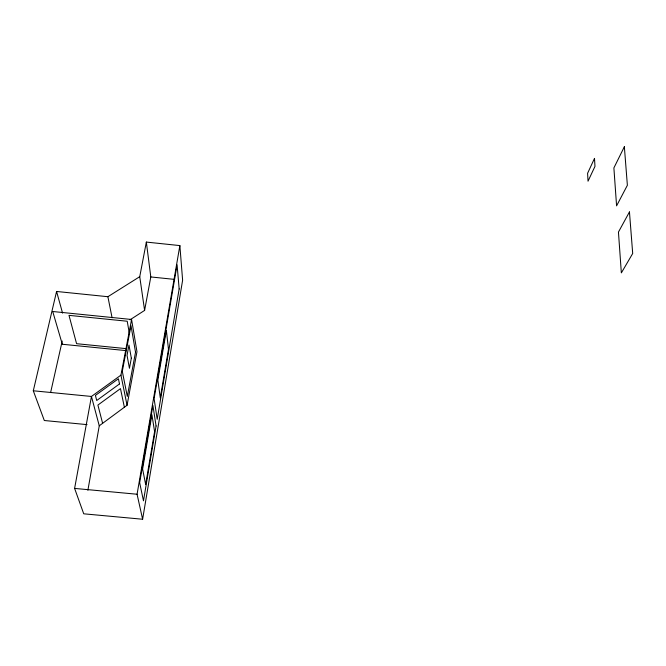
<?xml version="1.0" encoding="UTF-8"?>
<svg xmlns="http://www.w3.org/2000/svg" width="666" height="666" viewBox="0 0 666 666"><rect width="100%" height="100%" fill="white"/><g stroke="black" fill="none" stroke-linecap="round" stroke-linejoin="round"><path stroke-width="1" d="M62.304 344.264L52.731 311.505L131.568 319.48L120.937 375.141L91.45 396.453L74.609 488.411L83.733 513.811L142.616 519.239L182.617 280.228L179.862 245.588L146.345 242.083L139.743 276.681L144.605 310.406L129.978 319.838M142.616 519.239L137.071 494.239L179.862 245.588M87.887 490.276L99.259 425.799L91.45 396.453L33.3 390.784L56.568 291.467L107.892 296.711L139.743 276.681M99.259 425.799L127.064 405.269L136.971 351.706L131.568 319.48M144.605 310.406L150.799 276.948L146.345 242.083M50.649 392.391L62.221 341.034M74.609 488.411L137.071 494.239M87.055 424.625L44.314 420.512L33.3 390.784M125.957 348.618L76.573 343.689L68.989 315.351L127.223 321.237L129.495 334.24M61.513 344.18L126.632 350.674M150.799 276.948L174.4 279.379M56.568 291.467L62.571 313.128M102.622 423.318L97.902 405.061L120.471 388.611L124.376 407.259M120.937 375.141L127.064 405.269M107.892 296.711L112.088 317.79M154.595 431.593L145.663 484.515L142.607 469.039L151.915 414.768L154.595 431.593M168.49 349.234L160.29 397.81L157.842 380.161L166.367 330.478L168.49 349.234M156.077 425.965L143.473 500.824L139.66 482.692L152.914 405.502L156.077 425.965M179.162 288.927L157.201 419.305L154.096 398.651L177.089 264.81L179.162 288.927M135.523 352.197L127.306 396.428L122.294 371.312L131.002 325.657L135.523 352.197M131.335 358.166L129.437 368.281L127.04 355.361L128.988 345.08L131.335 358.166M594.497 158.408L587.595 173.285L588.028 181.177L594.979 166.383L594.497 158.408M624.358 146.761L613.885 167.932L616.583 205.852L627.372 185.281L624.358 146.761M629.453 211.938L618.448 232.076L621.345 272.894L632.7 253.488L629.453 211.938M119.497 383.949L96.728 400.491L95.413 395.413L118.406 378.771L119.497 383.949"/></g></svg>
